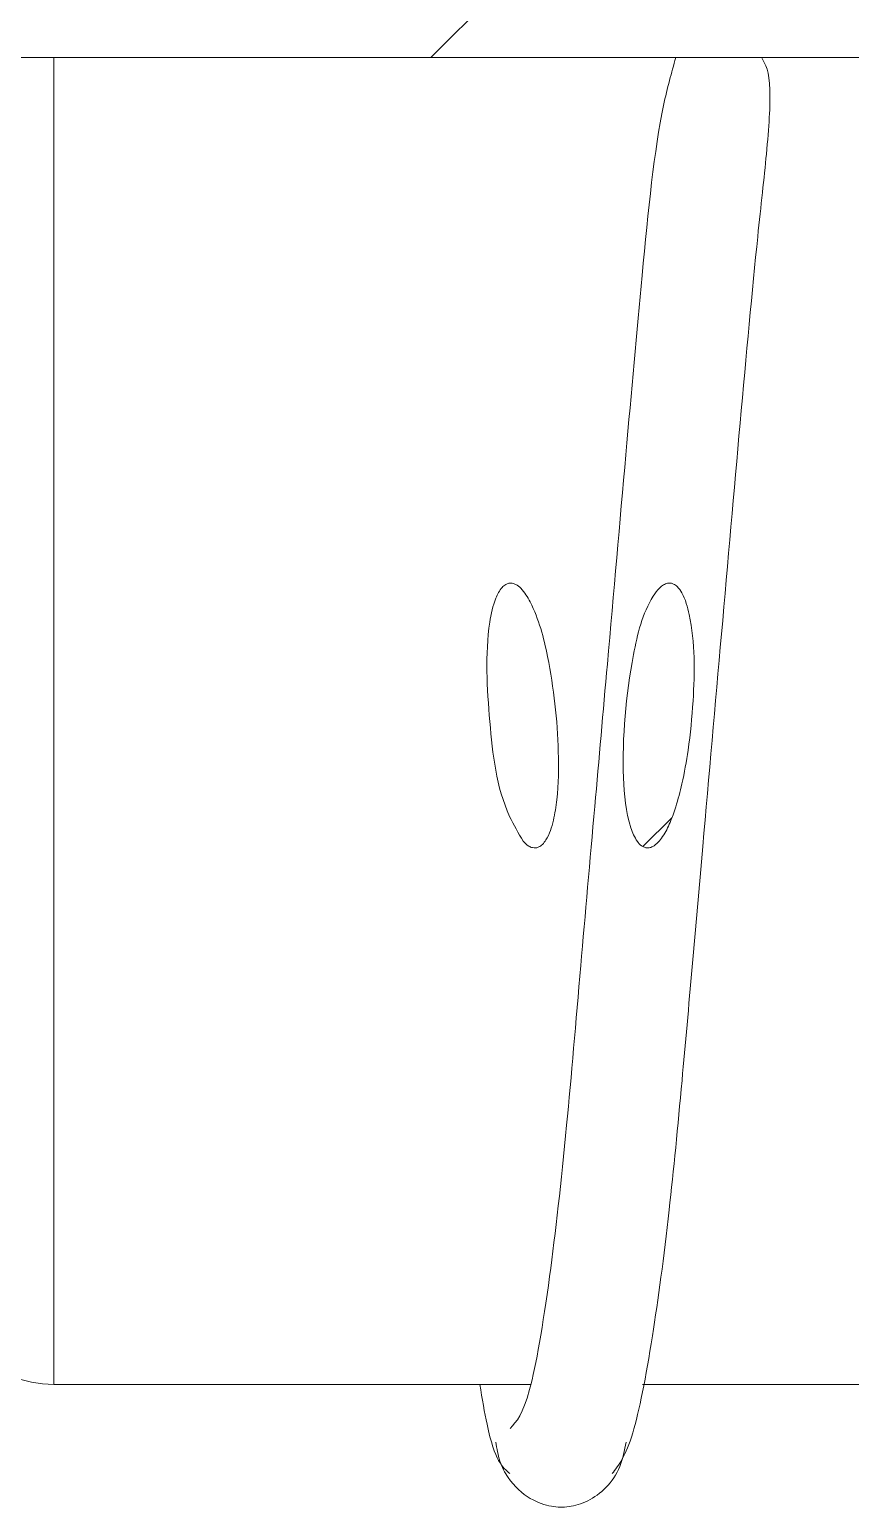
# Model space of a CAD drawing. Extents: x 14808 to 20058, y -13198 to -11680.
# Drawn here: x 15213.88 to 15217.57, y -12723.75 to -12717.12 of the extents above; entities that cross this region are included whole.
import ezdxf

# ---------------------------------------------------------------- set-up
doc = ezdxf.new("R2010")
doc.units = 0
doc.header["$LTSCALE"] = 7
doc.header["$MEASUREMENT"] = 0
doc.layers.get('0').update_dxf_attribs({"color": 2, "linetype": 'CONTINUOUS'})
pattern_1 = [(45, (-106.4755894075083, 39.53218469475593), (-0.561266007566822, 0.5612660075668221), [])]

# ---------------------------------------------------------------- blocks, each defined once
blk = doc.blocks.new('A$C7AC5709A')
at = {"linetype": 'Continuous', "lineweight": 0}
h = blk.add_hatch(dxfattribs=at)
h.set_pattern_fill('ANSI31', color=2, scale=0.25, style=0)
h.set_pattern_definition(pattern_1)
edge = h.paths.add_edge_path(flags=0)
edge.add_spline(control_points=[(27.89664297855506, 21.70611909223237), (27.91100607597673, 21.70611909223237), (27.92538089783307, 21.70554491551928), (27.93969764041913, 21.70439189805381)], knot_values=[0, 0, 0, 0, 0.0001723571690640188, 0.0001723571690640188, 0.0001723571690640188, 0.0001723571690640188], weights=[1, 1, 1, 1], degree=3, periodic=0)
edge.add_ellipse((28.06159275671826, 23.23111909211445), major_axis=(3.79564390420054e-15, 1.531627819610324), ratio=0.9956726957257724, start_angle=175.4153875098344, end_angle=270.0000005106252)
edge.add_arc((28.06159275671826, 23.23111909223235), 1.524999999999999, 5.08414498089815e-07, 90)
edge.add_line((28.06159275671826, 24.75611909223232), (20.94408453267806, 24.75611909223232))
edge.add_arc((20.94408453267806, 24.63111909223232), 0.125, 90, 139.4583981264927)
edge.add_line((20.84909275671839, 24.71236909223239), (20.04909275671844, 24.71236909223239))
edge.add_arc((19.58659275671835, 24.73151521899291), 0.4628961267605636, 182.3705216372444, 357.6294783627567, ccw=False)
edge.add_line((19.12409275671826, 24.71236909223239), (19.03195146351891, 24.71236909223239))
edge.add_line((19.03195146351891, 24.71236909223239), (18.93659275671826, 24.58111909223237))
edge.add_line((18.93659275671826, 24.58111909223237), (18.60904098505398, 24.58111909223237))
edge.add_arc((18.60904098505398, 24.53111909223236), 0.05, 90, 177.0000000000195)
edge.add_line((18.5591095083164, 24.53373589004445), (18.54638837961238, 24.2910022944202))
edge.add_arc((18.4964569028748, 24.29361909223235), 0.05, 270, 356.9999999999995, ccw=False)
edge.add_line((18.4964569028748, 24.24361909223234), (18.07672861056244, 24.24361909223234))
edge.add_arc((18.07672861056199, 24.29361909223235), 0.05, 182.9999999999793, 270, ccw=False)
edge.add_line((18.0267971338244, 24.2910022944202), (18.01407600512039, 24.53373589004445))
edge.add_arc((17.9641445283828, 24.53111909223236), 0.05, 2.999999999982553, 90)
edge.add_line((17.9641445283828, 24.58111909223237), (17.68404098505425, 24.58111909223237))
edge.add_arc((17.68404098505425, 24.53111909223236), 0.05, 90, 177.0000000000186)
edge.add_line((17.63410950831621, 24.53373589004445), (17.6213883796122, 24.2910022944202))
edge.add_arc((17.57145690287462, 24.29361909223235), 0.05, 270, 357.00000000000034, ccw=False)
edge.add_line((17.57145690287462, 24.24361909223234), (17.15172861056226, 24.24361909223234))
edge.add_arc((17.15172861056226, 24.29361909223235), 0.05, 183.0000000000188, 270, ccw=False)
edge.add_line((17.10179713382445, 24.2910022944202), (17.08907600512043, 24.53373589004451))
edge.add_arc((17.03914452838262, 24.53111909223236), 0.05, 2.999999999980519, 90)
edge.add_line((17.03914452838262, 24.58111909223237), (16.83659275671835, 24.58111909223237))
edge.add_arc((16.83659275671835, 24.45611909223237), 0.125, 90, 180)
edge.add_line((16.71159275671835, 24.45611909223237), (16.71159275671835, 23.99361909223239))
edge.add_line((16.71159275671835, 23.99361909223239), (27.77035997435019, 23.9743178827182))
edge.add_arc((28.06159275671826, 23.22647261964926), 0.8025516002229667, -41.65358346721712, 111.2773913251244, ccw=False)
edge.add_ellipse((28.06159275671826, 23.23046166129666), major_axis=(-2.000262993585311e-15, -0.8071511777281898), ratio=0.9956723654497689, start_angle=-23.07325017505832, end_angle=48.25780693202091, ccw=False)
edge.add_line((27.7466330030361, 22.48787889032741), (16.71159275671835, 22.46861909223236))
edge.add_line((16.71159275671835, 22.46861909223236), (16.71159275671835, 22.00611909223238))
edge.add_arc((16.83659275671835, 22.00611909223238), 0.125, 180, 270.0000000000008)
edge.add_line((16.83659275671835, 21.88111909223238), (17.03914452838262, 21.88111909223238))
edge.add_arc((17.03914452838262, 21.93111909223239), 0.05, 270.0000000000008, 357.0000000000203)
edge.add_line((17.08907600512021, 21.92850229442024), (17.10179713382422, 22.17123589004456))
edge.add_arc((17.15172861056226, 22.16861909223235), 0.05, 89.9999999999992, 176.9999999999763, ccw=False)
edge.add_line((17.15172861056226, 22.21861909223236), (17.57145690287462, 22.21861909223236))
edge.add_arc((17.57145690287462, 22.16861909223235), 0.05, 3.0000000000009095, 89.9999999999992, ccw=False)
edge.add_line((17.6213883796122, 22.1712358900445), (17.63410950831621, 21.92850229442024))
edge.add_arc((17.68404098505425, 21.93111909223239), 0.05, 182.9999999999862, 270.0000000000008)
edge.add_line((17.68404098505425, 21.88111909223238), (17.9641445283828, 21.88111909223238))
edge.add_arc((17.9641445283828, 21.93111909223239), 0.05, 270.0000000000008, 357.0000000000203)
edge.add_line((18.01407600512039, 21.92850229442024), (18.0267971338244, 22.1712358900445))
edge.add_arc((18.07672861056199, 22.16861909223235), 0.05, 89.9999999999992, 177.0000000000178, ccw=False)
edge.add_line((18.07672861056199, 22.21861909223236), (18.49645690287434, 22.21861909223236))
edge.add_arc((18.4964569028748, 22.16861909223235), 0.05, 3.000000000001819, 89.9999999999992, ccw=False)
edge.add_line((18.54638837961238, 22.1712358900445), (18.5591095083164, 21.92850229442024))
edge.add_arc((18.60904098505398, 21.93111909223239), 0.05, 182.9999999999854, 270.0000000000008)
edge.add_line((18.60904098505398, 21.88111909223238), (18.93659275671826, 21.88111909223238))
edge.add_line((18.93659275671826, 21.88111909223238), (19.03195146351891, 21.74986909223236))
edge.add_line((19.03195146351891, 21.74986909223236), (19.12409275671826, 21.74986909223236))
edge.add_arc((19.58659275671835, 21.73072296547178), 0.4628961267605636, 2.370521637243087, 177.6294783627548, ccw=False)
edge.add_line((20.04909275671844, 21.74986909223236), (20.84909275671839, 21.74986909223236))
edge.add_arc((20.94408453267806, 21.83111909223237), 0.125, 220.5416018735081, 270.0000000000008)
edge.add_line((20.94408453267806, 21.70611909223237), (27.89664297855461, 21.70611909223237))
h = blk.add_hatch(dxfattribs=at)
h.set_pattern_fill('ANSI31', scale=0.25, style=0)
h.set_pattern_definition(pattern_1)
edge = h.paths.add_edge_path(flags=0)
edge.add_spline(control_points=[(22.13936300118394, 19.94909531668537), (22.14302167806727, 19.94496325599835), (22.14715780881261, 19.94110409363998), (22.15189940988785, 19.93827972445371), (22.15454551414359, 19.93670355319745), (22.15744263536544, 19.93544013750915), (22.1604511943051, 19.93478077670756), (22.16282777026822, 19.93425992235063), (22.16532733501936, 19.93411847881401), (22.16774131582679, 19.93442195736372), (22.17014993038811, 19.93472476128471), (22.17252889524116, 19.93547521167835), (22.17470718575532, 19.93654673617903), (22.17753918301378, 19.93793982604882), (22.18011713299848, 19.93989141022161), (22.18238813038943, 19.94208309421094), (22.18542917887453, 19.94501793566099), (22.18801596292724, 19.94843869415843), (22.19027335718465, 19.95201156994585), (22.19866400712499, 19.96529181548215), (22.20332492194302, 19.98080654276544), (22.2069315624226, 19.99609575701515), (22.21051328111571, 20.01127932321401), (22.21285588426736, 20.02676424195067), (22.21455239168063, 20.04227202238206), (22.21844307082733, 20.07783673459824), (22.21901544947696, 20.11378062172986), (22.21807042690716, 20.14954503241398), (22.21617563087148, 20.22125365160059), (22.20844095094958, 20.2931469213454), (22.19382560474878, 20.36337588953586), (22.18509986401068, 20.40530440496798), (22.17451687701055, 20.44775302361018), (22.15487464135254, 20.48580984344744), (22.149211747957, 20.4967816960135), (22.14265509736333, 20.50762550109579), (22.13392740482959, 20.51635918836854), (22.13063337490007, 20.51965548084928), (22.12694406701257, 20.52267783627309), (22.12282165093029, 20.52485082107307), (22.12025482295849, 20.52620383300973), (22.11746016920961, 20.52723559885368), (22.11459564675943, 20.5276979388475), (22.11211967730014, 20.52809756556513), (22.10953162342321, 20.52806576210889), (22.10707266065606, 20.52757217484572), (22.10462404085592, 20.52708066372497), (22.10224330403344, 20.52612820759555), (22.10008170558808, 20.52487728223042), (22.09708595198435, 20.52314362805481), (22.09441501700189, 20.52081449495768), (22.09208023778251, 20.51825932325067), (22.08581409470435, 20.5114016849044), (22.081493658505, 20.50281356568945), (22.07802054392687, 20.49419792712388), (22.07111735390436, 20.47707341572493), (22.06727229433318, 20.45874205596425), (22.06444869927873, 20.44049568004721), (22.05881293389484, 20.40407675601864), (22.05754462850973, 20.3669819436401), (22.05791925241647, 20.33013144112266), (22.05830205706798, 20.29247622605857), (22.06064837253302, 20.25481156117888), (22.06449768851394, 20.21735165558101), (22.07189341773619, 20.14537956499009), (22.082932462499, 20.07242708958648), (22.10885439768094, 20.00487909249421), (22.11644771907959, 19.985092234447), (22.12531321848269, 19.96496295316007), (22.13936300118394, 19.94909531668537)], knot_values=[0, 0, 0, 0, 6.622852298111136e-05, 6.622852298111136e-05, 6.622852298111136e-05, 0.0001030330263415242, 0.0001030330263415242, 0.0001030330263415242, 0.0001320762240434957, 0.0001320762240434957, 0.0001320762240434957, 0.0001610384943318585, 0.0001610384943318585, 0.0001610384943318585, 0.0001987316749979502, 0.0001987316749979502, 0.0001987316749979502, 0.0002491283225587446, 0.0002491283225587446, 0.0002491283225587446, 0.0004392381840168722, 0.0004392381840168722, 0.0004392381840168722, 0.000626885315578312, 0.000626885315578312, 0.000626885315578312, 0.001057833792909757, 0.001057833792909757, 0.001057833792909757, 0.001923619300263459, 0.001923619300263459, 0.001923619300263459, 0.002441049776777733, 0.002441049776777733, 0.002441049776777733, 0.002589263167709748, 0.002589263167709748, 0.002589263167709748, 0.00264474765507452, 0.00264474765507452, 0.00264474765507452, 0.002679207338068491, 0.002679207338068491, 0.002679207338068491, 0.002709011512759687, 0.002709011512759687, 0.002709011512759687, 0.002738629565316586, 0.002738629565316586, 0.002738629565316586, 0.002779742402604269, 0.002779742402604269, 0.002779742402604269, 0.002891503259711888, 0.002891503259711888, 0.002891503259711888, 0.003113326596712842, 0.003113326596712842, 0.003113326596712842, 0.003556093577277191, 0.003556093577277191, 0.003556093577277191, 0.004007967241448821, 0.004007967241448821, 0.004007967241448821, 0.004879969434701339, 0.004879969434701339, 0.004879969434701339, 0.005134399871752142, 0.005134399871752142, 0.005134399871752142, 0.005134399871752142], weights=[1, 1, 1, 1, 1, 1, 1, 1, 1, 1, 1, 1, 1, 1, 1, 1, 1, 1, 1, 1, 1, 1, 1, 1, 1, 1, 1, 1, 1, 1, 1, 1, 1, 1, 1, 1, 1, 1, 1, 1, 1, 1, 1, 1, 1, 1, 1, 1, 1, 1, 1, 1, 1, 1, 1, 1, 1, 1, 1, 1, 1, 1, 1, 1, 1, 1, 1, 1, 1, 1], degree=3, periodic=0)
h = blk.add_hatch(dxfattribs=at)
h.set_pattern_fill('ANSI31', scale=0.25, style=0)
h.set_pattern_definition(pattern_1)
edge = h.paths.add_edge_path(flags=0)
edge.add_spline(control_points=[(22.41845296913107, 19.93426053347594), (22.41956755043884, 19.93426053347594), (22.42068523514945, 19.93435061675109), (22.42178638669839, 19.93452311822438), (22.42452760268975, 19.93495254485271), (22.42720765078411, 19.93590727484388), (22.4296782232982, 19.93717018568543), (22.43440795101378, 19.93958793476043), (22.43856688598953, 19.94314562282608), (22.44221759560014, 19.94700413992399), (22.44583879947459, 19.95083147174563), (22.44904902380904, 19.95505749905209), (22.45197981274987, 19.95943609044161), (22.45867739724054, 19.96944226501483), (22.46404727618051, 19.98034326103709), (22.46876984511027, 19.99141929418528), (22.47361637986523, 20.00278606942868), (22.47776761387286, 20.01445645434455), (22.48148843049626, 20.02623983256206), (22.486832744823, 20.04316463251814), (22.49129535042721, 20.06037596324217), (22.49520060946361, 20.07768952731874), (22.5008430512828, 20.10270471250124), (22.5053256369124, 20.12799325564998), (22.50901149669744, 20.15337062897828), (22.51433942325093, 20.19005373389746), (22.51802265708147, 20.22700765603344), (22.52016952144959, 20.26401343884174), (22.52390912231749, 20.32847342968387), (22.52496018070815, 20.39437344305151), (22.5115071587843, 20.4575247790242), (22.50793897153812, 20.47427460615484), (22.50330396283721, 20.49121404615323), (22.49493536375849, 20.50615577358315), (22.49212491709841, 20.51117368967158), (22.48880343222913, 20.51602549153807), (22.48466765953117, 20.52002217472437), (22.48231168583607, 20.52229891504408), (22.47963034881786, 20.52432484438492), (22.47668034116941, 20.52575019115301), (22.47452892033971, 20.52678968700923), (22.47218717869691, 20.52751865721575), (22.46981640579361, 20.52781631316157), (22.46744690116702, 20.52811380987237), (22.4649951293145, 20.5279844664762), (22.46265972437072, 20.52748552738529), (22.45967627636219, 20.52684813949207), (22.45679964968463, 20.52561019599943), (22.45417381271568, 20.52405706832968), (22.45106472203588, 20.52221810619324), (22.44822007982248, 20.5199117396462), (22.44561832968725, 20.51740592185013), (22.43995221614023, 20.51194873056625), (22.4352621699968, 20.50547202306001), (22.43112025258461, 20.49878395162), (22.4068098753155, 20.45952929641169), (22.39606788223591, 20.41277600004059), (22.3868338858631, 20.36753602093489), (22.36836524310229, 20.27705287811602), (22.36033682251173, 20.18367121391697), (22.36430142038989, 20.09140761403341), (22.36592475283487, 20.05362963508384), (22.36914560976265, 20.01512323273062), (22.3809349098151, 19.97919520319914), (22.38443211442586, 19.96853743132414), (22.38878640961775, 19.95787879955247), (22.39537273725546, 19.94879921643002), (22.39796514705267, 19.94522544944829), (22.400980768708, 19.94185754979026), (22.40452497053275, 19.93922486438885), (22.4065244366534, 19.93773963145719), (22.40872918946206, 19.93647636194379), (22.41106397911017, 19.93560887192746), (22.4134108882763, 19.9347368789098), (22.41594930093061, 19.93426053347594), (22.41845296913107, 19.93426053347594)], knot_values=[0, 0, 0, 0, 1.33749756965374e-05, 1.33749756965374e-05, 1.33749756965374e-05, 4.704804859918227e-05, 4.704804859918227e-05, 4.704804859918227e-05, 0.0001119988888381435, 0.0001119988888381435, 0.0001119988888381435, 0.0001759913496017614, 0.0001759913496017614, 0.0001759913496017614, 0.0003226397395971551, 0.0003226397395971551, 0.0003226397395971551, 0.0004728612537278636, 0.0004728612537278636, 0.0004728612537278636, 0.0006886388627712374, 0.0006886388627712374, 0.0006886388627712374, 0.001000435256756517, 0.001000435256756517, 0.001000435256756517, 0.001451272847174061, 0.001451272847174061, 0.001451272847174061, 0.00224002574372828, 0.00224002574372828, 0.00224002574372828, 0.002447840671885962, 0.002447840671885962, 0.002447840671885962, 0.002517033095277964, 0.002517033095277964, 0.002517033095277964, 0.002556331965077593, 0.002556331965077593, 0.002556331965077593, 0.002584924070756632, 0.002584924070756632, 0.002584924070756632, 0.002613518474109715, 0.002613518474109715, 0.002613518474109715, 0.002650104774484251, 0.002650104774484251, 0.002650104774484251, 0.00269328286390635, 0.00269328286390635, 0.00269328286390635, 0.002787750269504439, 0.002787750269504439, 0.002787750269504439, 0.003353825745255135, 0.003353825745255135, 0.003353825745255135, 0.004485439424874284, 0.004485439424874284, 0.004485439424874284, 0.004947716147261884, 0.004947716147261884, 0.004947716147261884, 0.005083958869997754, 0.005083958869997754, 0.005083958869997754, 0.005137164349287395, 0.005137164349287395, 0.005137164349287395, 0.005167019068607652, 0.005167019068607652, 0.005167019068607652, 0.005197156105992939, 0.005197156105992939, 0.005197156105992939, 0.005197156105992939], weights=[1, 1, 1, 1, 1, 1, 1, 1, 1, 1, 1, 1, 1, 1, 1, 1, 1, 1, 1, 1, 1, 1, 1, 1, 1, 1, 1, 1, 1, 1, 1, 1, 1, 1, 1, 1, 1, 1, 1, 1, 1, 1, 1, 1, 1, 1, 1, 1, 1, 1, 1, 1, 1, 1, 1, 1, 1, 1, 1, 1, 1, 1, 1, 1, 1, 1, 1, 1, 1, 1, 1, 1, 1, 1, 1, 1], degree=3, periodic=0)
at = {"color": 7, "linetype": 'Continuous', "lineweight": 15}
for p, q in [((27.89664297855506, 21.70611909223237), (20.94408453267806, 21.70611909223237)), ((21.08659275673699, 18.7311190909694), (22.15566479061363, 18.7311190909694)), ((22.4069913351309, 18.7311190909694), (23.03066479061363, 18.7311190909694))]:
    blk.add_line(p, q, dxfattribs=at)
at = {"color": 8, "linetype": 'Continuous', "lineweight": 15}
blk.add_line((21.08659275673699, 21.70611909223237), (21.08659275673699, 18.7311190909694), dxfattribs=at)
at = {"color": 7, "linetype": 'Continuous', "lineweight": 15}
blk.add_arc((21.08659275673699, 18.9811190909694), 0.25, 180, 270, dxfattribs=at)
for points, knots in [([(22.48150581273194, 21.70611909223237), (22.47195297209828, 21.67231490976792), (22.43834530795448, 21.55338906828274), (22.40838393902322, 21.24710928650808), (22.36918385231797, 20.8151675074065), (22.33281170598684, 20.40030030681277), (22.29831234964104, 20.00929434396306), (22.26664813479897, 19.65308208122519), (22.23566646989138, 19.28339548631726), (22.19720046648013, 18.94225926865971), (22.15173148577742, 18.67814814119231), (22.1243195829702, 18.64811246320772), (22.11020965105445, 18.63265197604721)], [0, 0, 0, 0, 0.04815280266878089, 0.1694054451185758, 0.273972802147356, 0.3849330898684912, 0.4589143825801495, 0.5442826515881396, 0.6383133189952696, 0.7468055562130766, 0.8696713472128972, 1, 1, 1, 1]), ([(22.33867948976558, 18.53117031110941), (22.35390226327991, 18.55066408171865), (22.38319551210088, 18.58817602869618), (22.42751773891359, 18.813518689604), (22.46540743791456, 19.09541563507503), (22.50084257870003, 19.46304785626211), (22.53897874071663, 19.90715187000217), (22.58478112666717, 20.42148208712655), (22.62659611476556, 20.89824224447733), (22.66069254836248, 21.2713158484475), (22.68749462469214, 21.50404118192819), (22.69780709057409, 21.66479507801034), (22.68282910150538, 21.69083635384465), (22.67445085063764, 21.70540308512261)], [0, 0, 0, 0, 0.1071768975417456, 0.2062409668390417, 0.2930532481666906, 0.3658953685430507, 0.4807776450589457, 0.5794022629213234, 0.6808971921180534, 0.7846188095178853, 0.8458734752656978, 0.9137861108304726, 1, 1, 1, 1]), ([(22.13936300118394, 19.94909531668543), (22.12855049800464, 19.96742592660627), (22.08082647852598, 20.04833322165217), (22.06659597902717, 20.18344934202605), (22.0558048962439, 20.32905369751575), (22.05959110976983, 20.4225987142147), (22.07303378373717, 20.4860094212579), (22.08734986042282, 20.5145726032502), (22.0989786144537, 20.52481615881118), (22.10698574012122, 20.5280349080931), (22.11507846605809, 20.52813009946959), (22.12469179196819, 20.52454981761036), (22.14027653157655, 20.51167390583566), (22.17157342869359, 20.459562303447), (22.20323302316001, 20.33532721075602), (22.22011657924531, 20.18581387274605), (22.21829266728264, 20.06206814684651), (22.20803203744981, 19.99594083324575), (22.19749018115226, 19.96113236598308), (22.18353195937834, 19.94248109120548), (22.17558717865904, 19.93644847198129), (22.16779157802239, 19.93397343701281), (22.15970638080648, 19.93444843077725), (22.14935743259366, 19.93892067576076), (22.14327003470521, 19.94511783547313), (22.13936300118394, 19.94909531668543)], [0, 0, 0, 0, 0.04967249839223353, 0.2192435221980317, 0.307501546826019, 0.3938734491827393, 0.4371469461657297, 0.4589185927130334, 0.467030757931283, 0.4728841244102072, 0.4787622155020793, 0.4855627533007284, 0.4964846564032309, 0.525422769958963, 0.6257971203605092, 0.7939210567516466, 0.8777722530949954, 0.9143350666473987, 0.9511522861761453, 0.9610574759449465, 0.9684544839937078, 0.9741440489872236, 0.9798462899844305, 0.9870648802572404, 1, 1, 1, 1]), ([(22.41845296913061, 19.9342605334765), (22.41593711318342, 19.93453614333248), (22.41091839325327, 19.93508593978595), (22.40265203608578, 19.94003155918688), (22.39041092572188, 19.95368658246554), (22.37005907461389, 20.00414361005249), (22.35743440782198, 20.14647510559257), (22.37374698274607, 20.32136603418439), (22.40824935319006, 20.46744043764198), (22.44206602234135, 20.51491400662445), (22.45343671683304, 20.52415256662675), (22.4618959222953, 20.52781621600218), (22.46987314911439, 20.52824506424514), (22.47770615184186, 20.52579407443733), (22.48696103428392, 20.51876421123808), (22.50184768568806, 20.49680966203618), (22.52513385521661, 20.41117951750334), (22.5239105069677, 20.2911583284282), (22.51187044367134, 20.16453657844642), (22.49772911529726, 20.08522448138717), (22.48373393856173, 20.03118137547813), (22.46956074502668, 19.99147330490729), (22.45633906051626, 19.96467843400927), (22.44263481773237, 19.94660722735114), (22.43228793683647, 19.93778405160975), (22.42346119613831, 19.93450674633334), (22.41956853414194, 19.93431537652691), (22.41845296913107, 19.93426053347594)], [0, 0, 0, 0, 0.005872778491334162, 0.01171522975684985, 0.02207140744962274, 0.04838251745594545, 0.1370789493552571, 0.3536985868104092, 0.4620045935102282, 0.4804573937284445, 0.4889304988058333, 0.4960866080499496, 0.5016883188425166, 0.5072930279495599, 0.51497815142907, 0.528468931879282, 0.5686401026902854, 0.720096179491563, 0.8070454733076208, 0.8671969979580186, 0.9088292013072831, 0.9378143591447555, 0.9660581276840242, 0.9784172886028935, 0.9908771525351157, 0.997385560461775, 1, 1, 1, 1]), ([(22.04188636245908, 18.7311190909694), (22.04732966369284, 18.6993581815484), (22.07069807357902, 18.56300674372392), (22.09265987573735, 18.54499019214484), (22.10950602367029, 18.53117031111003)], [0, 0, 0, 0, 0.2329341731025469, 1, 1, 1, 1]), ([(22.07806673800724, 18.60214303652606), (22.0802998633244, 18.58747427377909), (22.08471546419742, 18.55846945211022), (22.11007601994288, 18.51065738180904), (22.15298572486427, 18.47218790450955), (22.2028520928684, 18.45587562075605), (22.24112653306929, 18.45519190283625), (22.2844238410471, 18.46747116499012), (22.32620717381724, 18.49757229840816), (22.35949509410011, 18.54434942240056), (22.36663690899923, 18.58320142498224), (22.37011877542909, 18.60214303652572)], [0, 0, 0, 0, 0.07828936878013626, 0.1548030477563176, 0.2972488213991108, 0.4249168313013972, 0.541281815661504, 0.6574747557503745, 0.7746411286049874, 0.8901302399828516, 1, 1, 1, 1])]:
    blk.add_open_spline(points, degree=3, knots=knots, dxfattribs=at)

msp = doc.modelspace()

# ---------------------------------------------------------------- block references
at = {"xscale": 2, "yscale": 2, "zscale": 2}
msp.add_blockref('A$C7AC5709A', (15171.81951040556, -12760.65831721682), dxfattribs=at)

doc.saveas('drawing.dxf')
